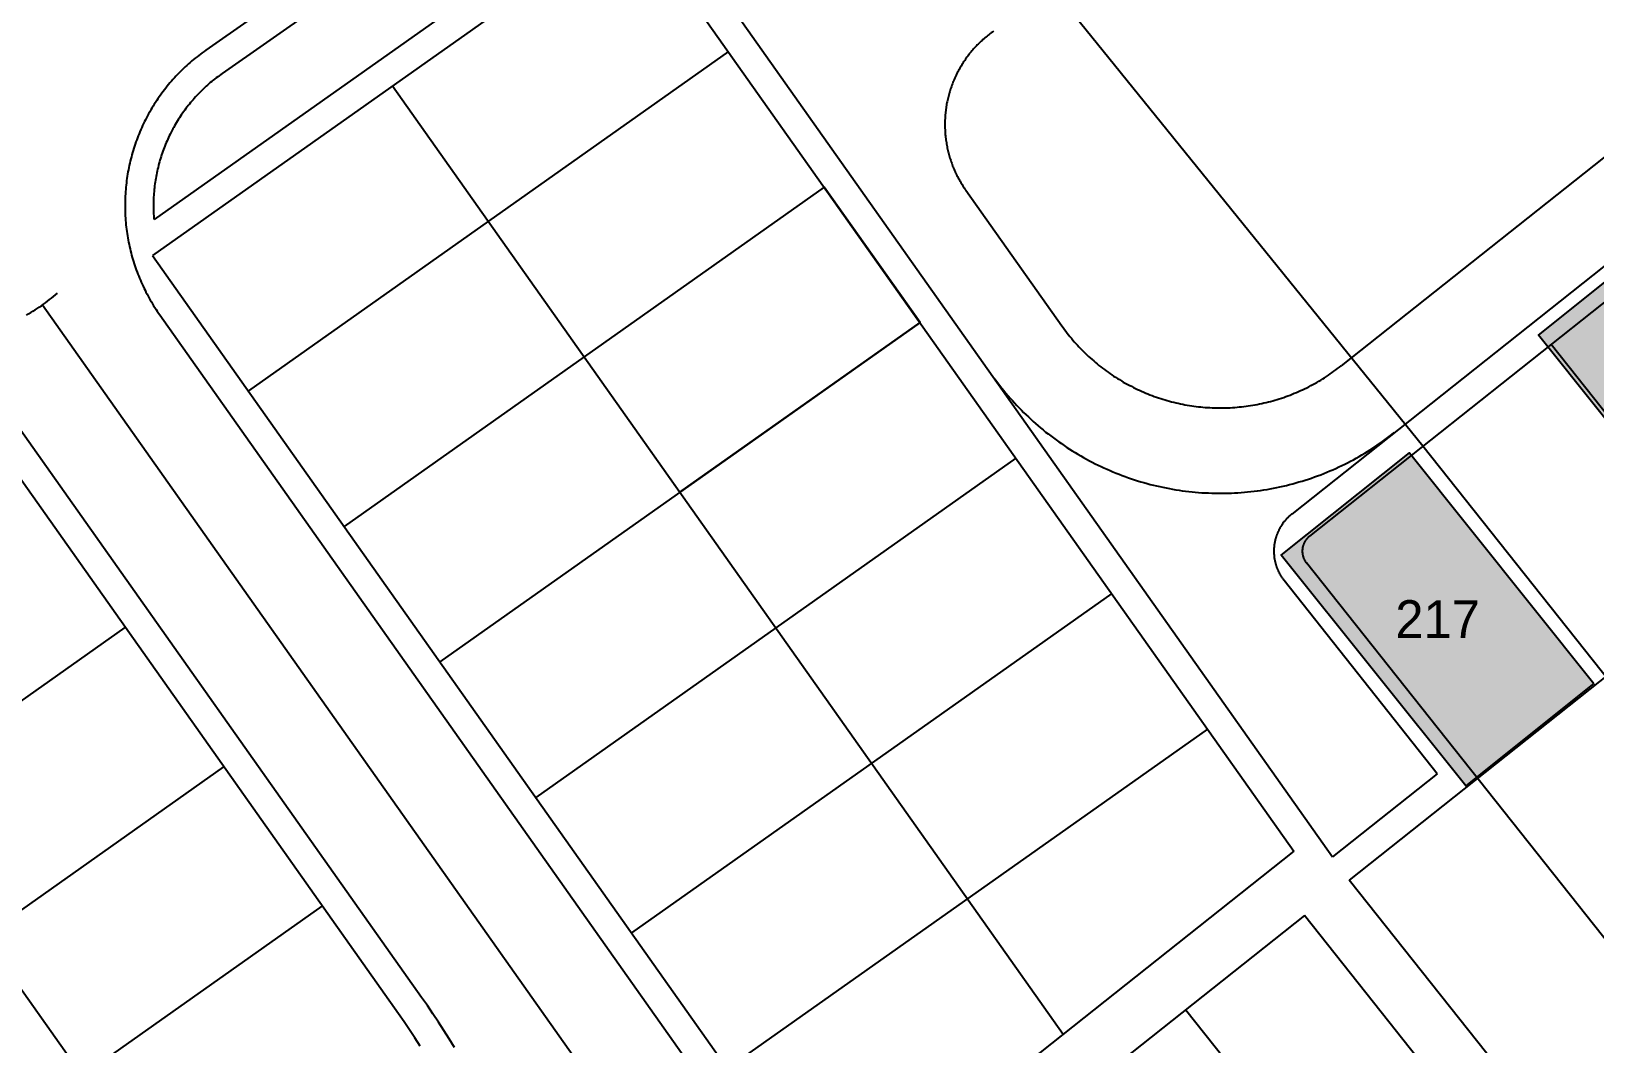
# Model space of a CAD drawing. Header units: metres. Extents: x 680594 to 684853, y 828874 to 830078.
# Drawn here: x 681321.3 to 681486.2, y 829111 to 829217.7 of the extents above; entities that cross this region are included whole.
import ezdxf
from ezdxf.enums import TextEntityAlignment as Align

# ---------------------------------------------------------------- set-up
doc = ezdxf.new("R2010")
doc.units = ezdxf.units.M
for name, color, linetype in [('PLOT_LINES', 7, 'Continuous'), ('PLOT_NUMBERS', 7, 'Continuous'), ('SELECTED_PLOTS', 3, 'Continuous')]:
    doc.layers.add(name, color=color, linetype=linetype)

msp = doc.modelspace()

# ---------------------------------------------------------------- hatches: boundary and pattern name
at = {"layer": 'SELECTED_PLOTS'}
h = msp.add_hatch(color=3, dxfattribs=at)
h.dxf.hatch_style = 1
h.paths.add_polyline_path([(681513.2, 829172.14), (681499.7, 829161.34), (681480.24, 829185.67), (681493.74, 829196.47)])
h = msp.add_hatch(color=3, dxfattribs=at)
h.dxf.hatch_style = 1
h.paths.add_polyline_path([(681486.1, 829148.96), (681472.6, 829138.16), (681453.13, 829162.49), (681466.63, 829173.29)])

# ---------------------------------------------------------------- linework, layer by layer
at = {"layer": 'PLOT_LINES'}
for points in [[(681369.19, 829236.37), (681339.73, 829215.74)], [(681370.91, 829233.91), (681341.45, 829213.28)], [(681385.87, 829233.47), (681458.54, 829130.66)], [(681383, 829232.33), (681334.26, 829197.87)], [(681468.06, 829173.96), (681421.53, 829231.52)], [(681384.73, 829229.88), (681334.1, 829194.09)], [(681384.73, 829229.88), (681454.45, 829131.25)], [(681422.77, 829217.74), (681422.66, 829217.65), (681422.54, 829217.57), (681422.43, 829217.49), (681422.32, 829217.4), (681422.21, 829217.32), (681422.1, 829217.23), (681421.99, 829217.14), (681421.88, 829217.05), (681421.78, 829216.96), (681421.67, 829216.87), (681421.57, 829216.77), (681421.47, 829216.68), (681421.36, 829216.58), (681421.26, 829216.49), (681421.16, 829216.39), (681421.07, 829216.29), (681420.97, 829216.19), (681420.87, 829216.08), (681420.78, 829215.98), (681420.68, 829215.88), (681420.59, 829215.77), (681420.5, 829215.67), (681420.41, 829215.56), (681420.32, 829215.45), (681420.23, 829215.34), (681420.15, 829215.23), (681420.06, 829215.12), (681419.98, 829215.01), (681419.9, 829214.89), (681419.82, 829214.78), (681419.74, 829214.66), (681419.66, 829214.55), (681419.58, 829214.43), (681419.51, 829214.31), (681419.43, 829214.19), (681419.36, 829214.07), (681419.29, 829213.95), (681419.22, 829213.83), (681419.15, 829213.71), (681419.08, 829213.59), (681419.02, 829213.46), (681418.95, 829213.34), (681418.89, 829213.21), (681418.83, 829213.09), (681418.77, 829212.96), (681418.71, 829212.83), (681418.66, 829212.71), (681418.6, 829212.58), (681418.55, 829212.45), (681418.49, 829212.32), (681418.44, 829212.19), (681418.39, 829212.06), (681418.35, 829211.92), (681418.3, 829211.79), (681418.26, 829211.66), (681418.21, 829211.53), (681418.17, 829211.39), (681418.13, 829211.26), (681418.09, 829211.12), (681418.06, 829210.99), (681418.02, 829210.85), (681417.99, 829210.72), (681417.96, 829210.58), (681417.93, 829210.44), (681417.9, 829210.31), (681417.87, 829210.17), (681417.84, 829210.03), (681417.82, 829209.89), (681417.8, 829209.76), (681417.78, 829209.62), (681417.76, 829209.48), (681417.74, 829209.34), (681417.72, 829209.2), (681417.71, 829209.06), (681417.7, 829208.92), (681417.69, 829208.78), (681417.68, 829208.64), (681417.67, 829208.5), (681417.66, 829208.36), (681417.66, 829208.22), (681417.66, 829208.08), (681417.65, 829207.94), (681417.65, 829207.8), (681417.66, 829207.66), (681417.66, 829207.52), (681417.67, 829207.38), (681417.67, 829207.24), (681417.68, 829207.1), (681417.69, 829206.96), (681417.7, 829206.82), (681417.72, 829206.69), (681417.73, 829206.55), (681417.75, 829206.41), (681417.77, 829206.27), (681417.79, 829206.13), (681417.81, 829205.99), (681417.83, 829205.85), (681417.86, 829205.72), (681417.88, 829205.58), (681417.91, 829205.44), (681417.94, 829205.3), (681417.97, 829205.17), (681418, 829205.03), (681418.04, 829204.9), (681418.07, 829204.76), (681418.11, 829204.62), (681418.15, 829204.49), (681418.19, 829204.36), (681418.23, 829204.22), (681418.28, 829204.09), (681418.32, 829203.96), (681418.37, 829203.83), (681418.42, 829203.69), (681418.47, 829203.56), (681418.52, 829203.43), (681418.57, 829203.3), (681418.63, 829203.17), (681418.68, 829203.05), (681418.74, 829202.92), (681418.8, 829202.79), (681418.86, 829202.67), (681418.92, 829202.54), (681418.98, 829202.41), (681419.05, 829202.29), (681419.11, 829202.17), (681419.18, 829202.04), (681419.25, 829201.92), (681419.32, 829201.8), (681419.39, 829201.68), (681419.47, 829201.56), (681419.54, 829201.44), (681419.62, 829201.33), (681419.7, 829201.21), (681419.77, 829201.09), (681419.85, 829200.98)], [(681518.86, 829218.11), (681454.23, 829166.82)], [(681505.77, 829219.2), (681459.45, 829182.45)], [(681339.73, 829215.74), (681339.54, 829215.61), (681339.35, 829215.47), (681339.16, 829215.33), (681338.97, 829215.19), (681338.79, 829215.05), (681338.61, 829214.9), (681338.43, 829214.75), (681338.25, 829214.6), (681338.07, 829214.45), (681337.9, 829214.3), (681337.72, 829214.14), (681337.55, 829213.98), (681337.38, 829213.82), (681337.21, 829213.66), (681337.05, 829213.49), (681336.88, 829213.33), (681336.72, 829213.16), (681336.56, 829212.99), (681336.4, 829212.82), (681336.25, 829212.65), (681336.09, 829212.47), (681335.94, 829212.29), (681335.79, 829212.11), (681335.64, 829211.93), (681335.5, 829211.75), (681335.36, 829211.57), (681335.21, 829211.38), (681335.07, 829211.19), (681334.94, 829211.01), (681334.8, 829210.81), (681334.67, 829210.62), (681334.54, 829210.43), (681334.41, 829210.23), (681334.29, 829210.04), (681334.16, 829209.84), (681334.04, 829209.64), (681333.92, 829209.44), (681333.81, 829209.24), (681333.69, 829209.03), (681333.58, 829208.83), (681333.47, 829208.62), (681333.36, 829208.41), (681333.26, 829208.21), (681333.16, 829208), (681333.06, 829207.78), (681332.96, 829207.57), (681332.87, 829207.36), (681332.77, 829207.14), (681332.69, 829206.93), (681332.6, 829206.71), (681332.51, 829206.5), (681332.43, 829206.28), (681332.35, 829206.06), (681332.28, 829205.84), (681332.2, 829205.62), (681332.13, 829205.39), (681332.06, 829205.17), (681331.99, 829204.95), (681331.93, 829204.72), (681331.87, 829204.5), (681331.81, 829204.27), (681331.75, 829204.05), (681331.7, 829203.82), (681331.65, 829203.59), (681331.6, 829203.36), (681331.56, 829203.13), (681331.51, 829202.9), (681331.47, 829202.67), (681331.44, 829202.44), (681331.4, 829202.21), (681331.37, 829201.98), (681331.34, 829201.75), (681331.31, 829201.52), (681331.29, 829201.29), (681331.27, 829201.05), (681331.25, 829200.82), (681331.24, 829200.59), (681331.22, 829200.35), (681331.21, 829200.12), (681331.2, 829199.89), (681331.2, 829199.65), (681331.2, 829199.42), (681331.2, 829199.19), (681331.2, 829198.95), (681331.21, 829198.72), (681331.22, 829198.49), (681331.23, 829198.26), (681331.24, 829198.02), (681331.26, 829197.79), (681331.28, 829197.56), (681331.3, 829197.32), (681331.33, 829197.09), (681331.35, 829196.86), (681331.38, 829196.63), (681331.42, 829196.4), (681331.45, 829196.17), (681331.49, 829195.94), (681331.53, 829195.71), (681331.58, 829195.48), (681331.62, 829195.25), (681331.67, 829195.02), (681331.73, 829194.79), (681331.78, 829194.57), (681331.84, 829194.34), (681331.9, 829194.12), (681331.96, 829193.89), (681332.02, 829193.67), (681332.09, 829193.44), (681332.16, 829193.22), (681332.24, 829193), (681332.31, 829192.78), (681332.39, 829192.56), (681332.47, 829192.34), (681332.55, 829192.12), (681332.64, 829191.9), (681332.73, 829191.69), (681332.82, 829191.47), (681332.91, 829191.26), (681333.01, 829191.05), (681333.1, 829190.84), (681333.21, 829190.62), (681333.31, 829190.42), (681333.41, 829190.21), (681333.52, 829190), (681333.63, 829189.79), (681333.75, 829189.59), (681333.86, 829189.39), (681333.98, 829189.19), (681334.1, 829188.99), (681334.22, 829188.79), (681334.34, 829188.59), (681334.47, 829188.39), (681334.6, 829188.2), (681334.73, 829188.01), (681334.87, 829187.82)], [(681394.83, 829215.59), (681344.21, 829179.8)], [(681519.9, 829215.1), (681456.1, 829164.47)], [(681341.45, 829213.28), (681341.29, 829213.17), (681341.13, 829213.05), (681340.97, 829212.94), (681340.81, 829212.82), (681340.65, 829212.69), (681340.5, 829212.57), (681340.35, 829212.45), (681340.19, 829212.32), (681340.04, 829212.19), (681339.9, 829212.06), (681339.75, 829211.93), (681339.6, 829211.79), (681339.46, 829211.66), (681339.32, 829211.52), (681339.18, 829211.38), (681339.04, 829211.24), (681338.9, 829211.1), (681338.76, 829210.95), (681338.63, 829210.81), (681338.5, 829210.66), (681338.37, 829210.51), (681338.24, 829210.36), (681338.11, 829210.21), (681337.99, 829210.06), (681337.86, 829209.9), (681337.74, 829209.75), (681337.62, 829209.59), (681337.5, 829209.43), (681337.39, 829209.27), (681337.27, 829209.11), (681337.16, 829208.95), (681337.05, 829208.78), (681336.94, 829208.62), (681336.83, 829208.45), (681336.73, 829208.28), (681336.62, 829208.11), (681336.52, 829207.94), (681336.43, 829207.77), (681336.33, 829207.6), (681336.23, 829207.43), (681336.14, 829207.25), (681336.05, 829207.08), (681335.96, 829206.9), (681335.87, 829206.72), (681335.79, 829206.54), (681335.71, 829206.36), (681335.63, 829206.18), (681335.55, 829206), (681335.47, 829205.82), (681335.4, 829205.63), (681335.33, 829205.45), (681335.26, 829205.27), (681335.19, 829205.08), (681335.12, 829204.89), (681335.06, 829204.71), (681335, 829204.52), (681334.94, 829204.33), (681334.88, 829204.14), (681334.83, 829203.95), (681334.78, 829203.76), (681334.73, 829203.57), (681334.68, 829203.37), (681334.63, 829203.18), (681334.59, 829202.99), (681334.55, 829202.8), (681334.51, 829202.6), (681334.47, 829202.41), (681334.44, 829202.21), (681334.41, 829202.02), (681334.38, 829201.82), (681334.35, 829201.63), (681334.32, 829201.43), (681334.3, 829201.23), (681334.28, 829201.04), (681334.26, 829200.84), (681334.25, 829200.64), (681334.23, 829200.44), (681334.22, 829200.25), (681334.21, 829200.05), (681334.2, 829199.85), (681334.2, 829199.65), (681334.2, 829199.46), (681334.2, 829199.26), (681334.2, 829199.06), (681334.2, 829198.86), (681334.21, 829198.66), (681334.22, 829198.47), (681334.23, 829198.27), (681334.25, 829198.07), (681334.26, 829197.87)], [(681359.42, 829211.98), (681430.13, 829111.95)], [(681554.97, 829203.35), (681460.27, 829128.21)], [(681404.94, 829201.3), (681354.31, 829165.51)], [(681404.94, 829201.3), (681379.62, 829183.4), (681389.72, 829169.11), (681415.04, 829187.01), (681404.94, 829201.3)], [(681419.85, 829200.98), (681429.97, 829186.68)], [(681334.1, 829194.09), (681405.81, 829092.65)], [(681320.8, 829187.79), (681321.03, 829187.92), (681321.26, 829188.06), (681321.48, 829188.2), (681321.71, 829188.34), (681321.93, 829188.49), (681322.16, 829188.64), (681322.38, 829188.79), (681322.6, 829188.95), (681322.81, 829189.1), (681323.03, 829189.26), (681323.24, 829189.43), (681323.45, 829189.59), (681323.66, 829189.76), (681323.87, 829189.93), (681324.07, 829190.1)], [(681322.49, 829188.87), (681416.8, 829055.44)], [(681322.49, 829188.87), (681416.8, 829055.44)], [(681334.87, 829187.82), (681414.37, 829075.33)], [(681415.04, 829187.01), (681364.41, 829151.22)], [(681429.97, 829186.68), (681430.11, 829186.48), (681430.25, 829186.29), (681430.39, 829186.09), (681430.54, 829185.9), (681430.69, 829185.72), (681430.84, 829185.53), (681430.99, 829185.35), (681431.14, 829185.16), (681431.3, 829184.98), (681431.46, 829184.8), (681431.62, 829184.62), (681431.79, 829184.45), (681431.95, 829184.28), (681432.12, 829184.1), (681432.29, 829183.93), (681432.46, 829183.77), (681432.63, 829183.6), (681432.81, 829183.44), (681432.99, 829183.28), (681433.17, 829183.12), (681433.35, 829182.96), (681433.53, 829182.8), (681433.71, 829182.65), (681433.9, 829182.5), (681434.09, 829182.35), (681434.28, 829182.2), (681434.47, 829182.06), (681434.66, 829181.92), (681434.86, 829181.78), (681435.05, 829181.64), (681435.25, 829181.51), (681435.45, 829181.37), (681435.65, 829181.24), (681435.86, 829181.11), (681436.06, 829180.99), (681436.27, 829180.87), (681436.47, 829180.74), (681436.68, 829180.63), (681436.89, 829180.51), (681437.1, 829180.4), (681437.32, 829180.29), (681437.53, 829180.18), (681437.74, 829180.07), (681437.96, 829179.97), (681438.18, 829179.87), (681438.4, 829179.77), (681438.62, 829179.67), (681438.84, 829179.58), (681439.06, 829179.49), (681439.28, 829179.4), (681439.51, 829179.31), (681439.73, 829179.23), (681439.96, 829179.15), (681440.19, 829179.07), (681440.41, 829179), (681440.64, 829178.93), (681440.87, 829178.86), (681441.1, 829178.79), (681441.33, 829178.72), (681441.56, 829178.66), (681441.8, 829178.6), (681442.03, 829178.55), (681442.26, 829178.5), (681442.5, 829178.44), (681442.73, 829178.4), (681442.97, 829178.35), (681443.21, 829178.31), (681443.44, 829178.27), (681443.68, 829178.23), (681443.92, 829178.2), (681444.15, 829178.17), (681444.39, 829178.14), (681444.63, 829178.11), (681444.87, 829178.09), (681445.11, 829178.07), (681445.35, 829178.05), (681445.59, 829178.04), (681445.83, 829178.03), (681446.07, 829178.02), (681446.31, 829178.01), (681446.55, 829178.01), (681446.79, 829178.01), (681447.03, 829178.01), (681447.27, 829178.02), (681447.5, 829178.02), (681447.74, 829178.03), (681447.98, 829178.05), (681448.22, 829178.06), (681448.46, 829178.08), (681448.7, 829178.11), (681448.94, 829178.13), (681449.18, 829178.16), (681449.42, 829178.19), (681449.65, 829178.22), (681449.89, 829178.26), (681450.13, 829178.3), (681450.36, 829178.34), (681450.6, 829178.38), (681450.83, 829178.43), (681451.07, 829178.48), (681451.3, 829178.53), (681451.54, 829178.59), (681451.77, 829178.64), (681452, 829178.7), (681452.23, 829178.77), (681452.46, 829178.83), (681452.69, 829178.9), (681452.92, 829178.97), (681453.15, 829179.05), (681453.38, 829179.12), (681453.6, 829179.2), (681453.83, 829179.29), (681454.05, 829179.37), (681454.28, 829179.46), (681454.5, 829179.55), (681454.72, 829179.64), (681454.94, 829179.73), (681455.16, 829179.83), (681455.38, 829179.93), (681455.59, 829180.04), (681455.81, 829180.14), (681456.02, 829180.25), (681456.24, 829180.36), (681456.45, 829180.47), (681456.66, 829180.59), (681456.87, 829180.7), (681457.08, 829180.82), (681457.28, 829180.95), (681457.49, 829181.07), (681457.69, 829181.2), (681457.89, 829181.33), (681458.09, 829181.46), (681458.29, 829181.6), (681458.49, 829181.73), (681458.68, 829181.87), (681458.88, 829182.01), (681459.07, 829182.16), (681459.26, 829182.3), (681459.45, 829182.45)], [(681520.13, 829136.13), (681481.59, 829184.7)], [(681422.62, 829181.48), (681422.82, 829181.2), (681423.02, 829180.92), (681423.23, 829180.65), (681423.44, 829180.37), (681423.65, 829180.1), (681423.87, 829179.83), (681424.09, 829179.57), (681424.31, 829179.3), (681424.54, 829179.04), (681424.77, 829178.78), (681425, 829178.53), (681425.24, 829178.28), (681425.47, 829178.03), (681425.72, 829177.78), (681425.96, 829177.54), (681426.21, 829177.29), (681426.46, 829177.06), (681426.71, 829176.82), (681426.96, 829176.59), (681427.22, 829176.36), (681427.48, 829176.13), (681427.74, 829175.91), (681428.01, 829175.69), (681428.28, 829175.47), (681428.55, 829175.26), (681428.82, 829175.05), (681429.1, 829174.84), (681429.38, 829174.63), (681429.66, 829174.43), (681429.94, 829174.24), (681430.22, 829174.04), (681430.51, 829173.85), (681430.8, 829173.66), (681431.09, 829173.48), (681431.39, 829173.3), (681431.68, 829173.12), (681431.98, 829172.95), (681432.28, 829172.77), (681432.58, 829172.61), (681432.89, 829172.44), (681433.19, 829172.28), (681433.5, 829172.13), (681433.81, 829171.98), (681434.12, 829171.83), (681434.43, 829171.68), (681434.75, 829171.54), (681435.07, 829171.4), (681435.38, 829171.27), (681435.7, 829171.14), (681436.02, 829171.01), (681436.35, 829170.89), (681436.67, 829170.77), (681437, 829170.65), (681437.32, 829170.54), (681437.65, 829170.43), (681437.98, 829170.33), (681438.31, 829170.23), (681438.64, 829170.13), (681438.97, 829170.04), (681439.31, 829169.95), (681439.64, 829169.87), (681439.98, 829169.79), (681440.31, 829169.71), (681440.65, 829169.64), (681440.99, 829169.57), (681441.33, 829169.5), (681441.67, 829169.44), (681442.01, 829169.38), (681442.35, 829169.33), (681442.69, 829169.28), (681443.03, 829169.24), (681443.38, 829169.2), (681443.72, 829169.16), (681444.06, 829169.13), (681444.41, 829169.1), (681444.75, 829169.07), (681445.1, 829169.05), (681445.44, 829169.04), (681445.79, 829169.02), (681446.13, 829169.01), (681446.48, 829169.01), (681446.82, 829169.01), (681447.17, 829169.01), (681447.51, 829169.02), (681447.86, 829169.03), (681448.2, 829169.05), (681448.54, 829169.07), (681448.89, 829169.09), (681449.23, 829169.12), (681449.58, 829169.15), (681449.92, 829169.18), (681450.26, 829169.22), (681450.61, 829169.27), (681450.95, 829169.31), (681451.29, 829169.37), (681451.63, 829169.42), (681451.97, 829169.48), (681452.31, 829169.54), (681452.65, 829169.61), (681452.98, 829169.68), (681453.32, 829169.76), (681453.66, 829169.84), (681453.99, 829169.92), (681454.33, 829170.01), (681454.66, 829170.1), (681454.99, 829170.2), (681455.32, 829170.29), (681455.65, 829170.4), (681455.98, 829170.5), (681456.31, 829170.61), (681456.63, 829170.73), (681456.96, 829170.85), (681457.28, 829170.97), (681457.6, 829171.09), (681457.92, 829171.22), (681458.24, 829171.36), (681458.56, 829171.49), (681458.87, 829171.63), (681459.18, 829171.78), (681459.5, 829171.93), (681459.81, 829172.08), (681460.11, 829172.23), (681460.42, 829172.39), (681460.73, 829172.55), (681461.03, 829172.72), (681461.33, 829172.89), (681461.63, 829173.06), (681461.92, 829173.24), (681462.22, 829173.42), (681462.51, 829173.6), (681462.8, 829173.79), (681463.09, 829173.98), (681463.38, 829174.17), (681463.66, 829174.37), (681463.94, 829174.57), (681464.22, 829174.77), (681464.5, 829174.98), (681464.77, 829175.19), (681465.04, 829175.4)], [(681362.48, 829115.83), (681319.2, 829177.06)], [(681360.03, 829114.1), (681316.75, 829175.33)], [(681506.6, 829125.4), (681468.06, 829173.96)], [(681425.14, 829172.72), (681374.51, 829136.93)], [(681454.23, 829166.82), (681454.19, 829166.79), (681454.14, 829166.75), (681454.1, 829166.71), (681454.05, 829166.67), (681454.01, 829166.63), (681453.97, 829166.6), (681453.92, 829166.56), (681453.88, 829166.52), (681453.84, 829166.48), (681453.8, 829166.43), (681453.76, 829166.39), (681453.72, 829166.35), (681453.68, 829166.31), (681453.64, 829166.27), (681453.6, 829166.22), (681453.56, 829166.18), (681453.52, 829166.13), (681453.49, 829166.09), (681453.45, 829166.04), (681453.41, 829166), (681453.38, 829165.95), (681453.34, 829165.91), (681453.31, 829165.86), (681453.27, 829165.81), (681453.24, 829165.77), (681453.21, 829165.72), (681453.17, 829165.67), (681453.14, 829165.62), (681453.11, 829165.57), (681453.08, 829165.52), (681453.05, 829165.47), (681453.02, 829165.42), (681452.99, 829165.37), (681452.96, 829165.32), (681452.94, 829165.27), (681452.91, 829165.22), (681452.88, 829165.17), (681452.86, 829165.12), (681452.83, 829165.06), (681452.81, 829165.01), (681452.78, 829164.96), (681452.76, 829164.9), (681452.73, 829164.85), (681452.71, 829164.8), (681452.69, 829164.74), (681452.67, 829164.69), (681452.65, 829164.63), (681452.63, 829164.58), (681452.61, 829164.52), (681452.59, 829164.47), (681452.57, 829164.41), (681452.56, 829164.36), (681452.54, 829164.3), (681452.52, 829164.25), (681452.51, 829164.19), (681452.49, 829164.13), (681452.48, 829164.08), (681452.47, 829164.02), (681452.45, 829163.96), (681452.44, 829163.91), (681452.43, 829163.85), (681452.42, 829163.79), (681452.41, 829163.74), (681452.4, 829163.68), (681452.39, 829163.62), (681452.38, 829163.56), (681452.38, 829163.51), (681452.37, 829163.45), (681452.36, 829163.39), (681452.36, 829163.33), (681452.35, 829163.27), (681452.35, 829163.22), (681452.35, 829163.16), (681452.34, 829163.1), (681452.34, 829163.04), (681452.34, 829162.98), (681452.34, 829162.93), (681452.34, 829162.87), (681452.34, 829162.81), (681452.34, 829162.75), (681452.34, 829162.69), (681452.35, 829162.63), (681452.35, 829162.58), (681452.36, 829162.52), (681452.36, 829162.46), (681452.37, 829162.4), (681452.37, 829162.34), (681452.38, 829162.29), (681452.39, 829162.23), (681452.39, 829162.17), (681452.4, 829162.11), (681452.41, 829162.06), (681452.42, 829162), (681452.43, 829161.94), (681452.45, 829161.89), (681452.46, 829161.83), (681452.47, 829161.77), (681452.48, 829161.72), (681452.5, 829161.66), (681452.51, 829161.6), (681452.53, 829161.55), (681452.54, 829161.49), (681452.56, 829161.43), (681452.58, 829161.38), (681452.6, 829161.32), (681452.62, 829161.27), (681452.63, 829161.21), (681452.65, 829161.16), (681452.68, 829161.11), (681452.7, 829161.05), (681452.72, 829161), (681452.74, 829160.94), (681452.76, 829160.89), (681452.79, 829160.84), (681452.81, 829160.78), (681452.84, 829160.73), (681452.86, 829160.68), (681452.89, 829160.63), (681452.92, 829160.58), (681452.94, 829160.52), (681452.97, 829160.47), (681453, 829160.42), (681453.03, 829160.37), (681453.06, 829160.32), (681453.09, 829160.27), (681453.12, 829160.22), (681453.15, 829160.17), (681453.18, 829160.13), (681453.22, 829160.08), (681453.25, 829160.03), (681453.28, 829159.98), (681453.32, 829159.94), (681453.35, 829159.89), (681453.39, 829159.84), (681453.42, 829159.8)], [(681334.17, 829096.98), (681286.8, 829163.99)], [(681456.1, 829164.47), (681456.08, 829164.46), (681456.06, 829164.44), (681456.04, 829164.43), (681456.03, 829164.41), (681456.01, 829164.4), (681455.99, 829164.38), (681455.97, 829164.37), (681455.96, 829164.35), (681455.94, 829164.33), (681455.92, 829164.32), (681455.91, 829164.3), (681455.89, 829164.28), (681455.88, 829164.27), (681455.86, 829164.25), (681455.84, 829164.23), (681455.83, 829164.21), (681455.81, 829164.2), (681455.8, 829164.18), (681455.78, 829164.16), (681455.77, 829164.14), (681455.76, 829164.12), (681455.74, 829164.11), (681455.73, 829164.09), (681455.71, 829164.07), (681455.7, 829164.05), (681455.69, 829164.03), (681455.67, 829164.01), (681455.66, 829163.99), (681455.65, 829163.97), (681455.64, 829163.95), (681455.62, 829163.93), (681455.61, 829163.91), (681455.6, 829163.89), (681455.59, 829163.87), (681455.58, 829163.85), (681455.57, 829163.83), (681455.56, 829163.81), (681455.55, 829163.79), (681455.54, 829163.77), (681455.53, 829163.75), (681455.52, 829163.73), (681455.51, 829163.7), (681455.5, 829163.68), (681455.49, 829163.66), (681455.48, 829163.64), (681455.47, 829163.62), (681455.46, 829163.6), (681455.46, 829163.57), (681455.45, 829163.55), (681455.44, 829163.53), (681455.43, 829163.51), (681455.43, 829163.49), (681455.42, 829163.46), (681455.41, 829163.44), (681455.41, 829163.42), (681455.4, 829163.4), (681455.4, 829163.37), (681455.39, 829163.35), (681455.39, 829163.33), (681455.38, 829163.31), (681455.38, 829163.28), (681455.37, 829163.26), (681455.37, 829163.24), (681455.36, 829163.21), (681455.36, 829163.19), (681455.36, 829163.17), (681455.35, 829163.15), (681455.35, 829163.12), (681455.35, 829163.1), (681455.35, 829163.08), (681455.35, 829163.05), (681455.34, 829163.03), (681455.34, 829163.01), (681455.34, 829162.98), (681455.34, 829162.96), (681455.34, 829162.94), (681455.34, 829162.91), (681455.34, 829162.89), (681455.34, 829162.87), (681455.34, 829162.84), (681455.34, 829162.82), (681455.34, 829162.8), (681455.34, 829162.77), (681455.35, 829162.75), (681455.35, 829162.73), (681455.35, 829162.7), (681455.35, 829162.68), (681455.36, 829162.66), (681455.36, 829162.63), (681455.36, 829162.61), (681455.37, 829162.59), (681455.37, 829162.57), (681455.37, 829162.54), (681455.38, 829162.52), (681455.38, 829162.5), (681455.39, 829162.47), (681455.39, 829162.45), (681455.4, 829162.43), (681455.4, 829162.41), (681455.41, 829162.38), (681455.42, 829162.36), (681455.42, 829162.34), (681455.43, 829162.32), (681455.44, 829162.29), (681455.44, 829162.27), (681455.45, 829162.25), (681455.46, 829162.23), (681455.47, 829162.21), (681455.47, 829162.18), (681455.48, 829162.16), (681455.49, 829162.14), (681455.5, 829162.12), (681455.51, 829162.1), (681455.52, 829162.08), (681455.53, 829162.06), (681455.54, 829162.04), (681455.55, 829162.01), (681455.56, 829161.99), (681455.57, 829161.97), (681455.58, 829161.95), (681455.59, 829161.93), (681455.6, 829161.91), (681455.62, 829161.89), (681455.63, 829161.87), (681455.64, 829161.85), (681455.65, 829161.83), (681455.66, 829161.81), (681455.68, 829161.79), (681455.69, 829161.77), (681455.7, 829161.75), (681455.72, 829161.74), (681455.73, 829161.72), (681455.75, 829161.7), (681455.76, 829161.68), (681455.77, 829161.66)], [(681493.07, 829114.66), (681455.77, 829161.66)], [(681435.24, 829158.43), (681384.61, 829122.64)], [(681469.58, 829139.43), (681453.42, 829159.8)], [(681305.91, 829136.96), (681331.22, 829154.86)], [(681445.34, 829144.13), (681394.71, 829108.35)], [(681316.3, 829122.26), (681341.61, 829140.16)], [(681469.58, 829139.43), (681458.54, 829130.66)], [(681454.45, 829131.25), (681405.55, 829092.45)], [(681479.54, 829103.93), (681460.27, 829128.21)], [(681326.69, 829107.56), (681352, 829125.46)], [(681455.57, 829124.48), (681417.97, 829094.64)], [(681474.84, 829100.2), (681455.57, 829124.48)], [(681365.93, 829110.57), (681365.38, 829111.46), (681364.82, 829112.35), (681364.25, 829113.23), (681363.67, 829114.1), (681363.08, 829114.97), (681362.48, 829115.83)], [(681362.31, 829110.71), (681361.75, 829111.57), (681361.19, 829112.42), (681360.62, 829113.26), (681360.03, 829114.1)], [(681462.31, 829090.25), (681443.04, 829114.54)]]:
    msp.add_lwpolyline(points, dxfattribs=at)
at = {"layer": 'SELECTED_PLOTS', "color": 7}
for points in [[(681513.2, 829172.14), (681499.7, 829161.34), (681480.24, 829185.67), (681493.74, 829196.47)], [(681486.1, 829148.96), (681472.6, 829138.16), (681453.13, 829162.49), (681466.63, 829173.29)]]:
    msp.add_lwpolyline(points, close=True, dxfattribs=at)

# ---------------------------------------------------------------- texts
at = {"layer": 'PLOT_NUMBERS', "color": 7}
msp.add_text('217', height=4, dxfattribs=at).set_placement((681469.61, 829155.73), align=Align.MIDDLE_CENTER)

doc.saveas('drawing.dxf')
